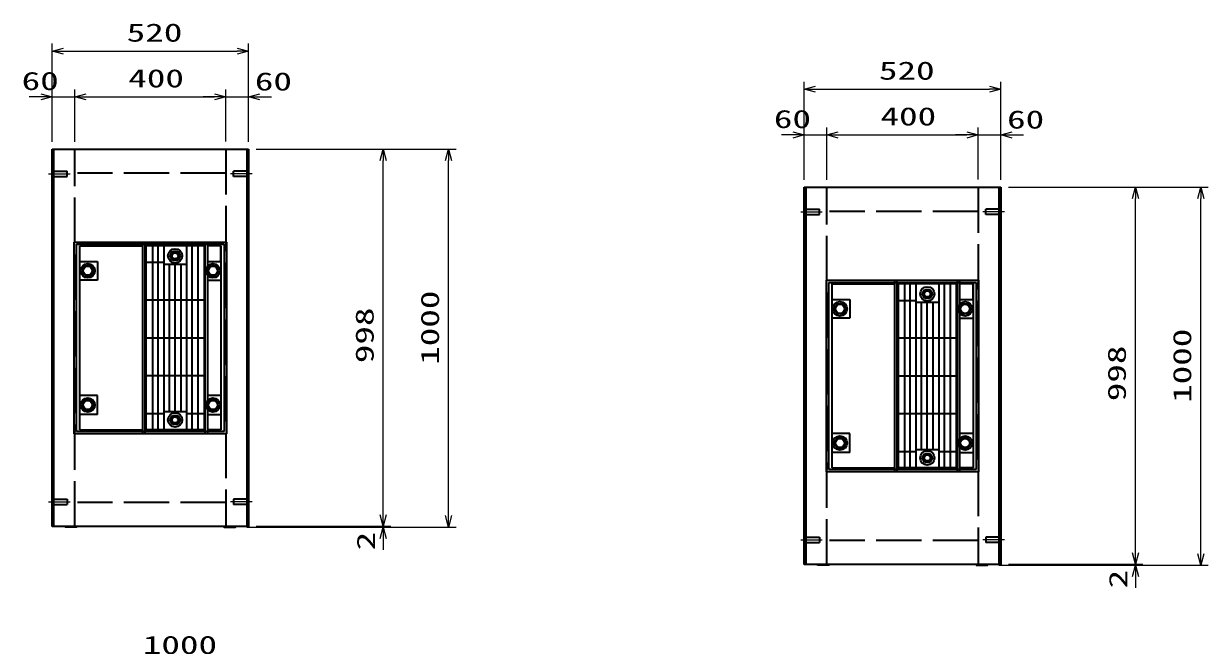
# Model space of a CAD drawing. Units: millimetres on the paper. Extents: x 0 to 841, y 0 to 594.
# Drawn here: x 398.3 to 555, y 271.1 to 353.4 of the extents above; entities that cross this region are included whole.
import ezdxf
from ezdxf.enums import TextEntityAlignment as Align

# ---------------------------------------------------------------- set-up
doc = ezdxf.new("R2010")
doc.units = ezdxf.units.MM
doc.linetypes.add('DASHED', pattern=[7.5, 6, -1.5])
doc.linetypes.add('USER2', pattern=[18.5, 12, -1.5, 3.5, -1.5])
for name, color, linetype, lineweight in [('D-BMK（構造物基準線）', 2, 'USER2', 18), ('D-STR-DIM（寸法）', 7, 'Continuous', 13), ('D-STR（構造物）', 1, 'Continuous', 35)]:
    doc.layers.add(name, color=color, linetype=linetype, lineweight=lineweight)
doc.styles.add('ＭＳ ゴシック', font='')
doc.styles.get('ＭＳ ゴシック').set_extended_font_data('MS Gothic')

# ---------------------------------------------------------------- blocks, each defined once
blk = doc.blocks.new('_Open30')
at = {"color": 7, "linetype": 'Continuous', "lineweight": 13}
for p, q in [((-1, 0.2679), (0, 0)), ((0, 0), (-1, -0.2679)), ((0, 0), (-1, 0))]:
    blk.add_line(p, q, dxfattribs=at)

msp = doc.modelspace()

# ---------------------------------------------------------------- linework, layer by layer
at = {"layer": 'D-BMK（構造物基準線）'}
for p, q in [((401.608, 333.493), (404.457, 333.493)), ((428.532, 333.493), (425.682, 333.493)), ((501.071, 328.459), (503.92, 328.459)), ((527.995, 328.459), (525.145, 328.459)), ((401.608, 290.093), (404.457, 290.093)), ((428.532, 290.093), (425.682, 290.093)), ((501.071, 285.059), (503.92, 285.059)), ((527.995, 285.059), (525.145, 285.059))]:
    msp.add_line(p, q, dxfattribs=at)
at = {"layer": 'D-STR-DIM（寸法）'}
for p, q in [((402.07, 337.743), (402.07, 350.72)), ((403.57, 349.72), (426.57, 349.72)), ((428.07, 344.7), (428.07, 350.72)), ((402.07, 337.743), (402.07, 344.67)), ((405.07, 337.743), (405.07, 344.67)), ((405.07, 337.795), (405.07, 344.67)), ((425.07, 337.773), (425.07, 344.67)), ((425.07, 337.773), (425.07, 344.67)), ((428.07, 337.743), (428.07, 344.67)), ((501.533, 332.709), (501.533, 345.686)), ((503.033, 344.686), (526.033, 344.686)), ((527.533, 339.666), (527.533, 345.686)), ((400.57, 343.67), (399.07, 343.67)), ((402.07, 343.67), (405.07, 343.67)), ((406.57, 343.67), (423.57, 343.67)), ((406.57, 343.67), (408.07, 343.67)), ((423.57, 343.67), (422.07, 343.67)), ((425.07, 343.67), (428.07, 343.67)), ((429.57, 343.67), (431.07, 343.67)), ((500.033, 338.635), (498.533, 338.635)), ((501.533, 332.709), (501.533, 339.635)), ((501.533, 338.635), (504.533, 338.635)), ((504.533, 332.709), (504.533, 339.635)), ((504.533, 332.76), (504.533, 339.635)), ((506.033, 338.635), (523.033, 338.635)), ((506.033, 338.635), (507.533, 338.635)), ((523.033, 338.635), (521.533, 338.635)), ((524.533, 332.739), (524.533, 339.635)), ((524.533, 332.739), (524.533, 339.635)), ((524.533, 338.635), (527.533, 338.635)), ((527.533, 332.709), (527.533, 339.635)), ((529.033, 338.635), (530.533, 338.635)), ((429.07, 336.773), (446.859, 336.773)), ((446.859, 336.773), (455.499, 336.773)), ((445.859, 288.373), (445.859, 335.273)), ((454.499, 288.273), (454.499, 335.273)), ((528.533, 331.739), (546.321, 331.739)), ((546.321, 331.739), (554.961, 331.739)), ((545.321, 283.339), (545.321, 330.239)), ((553.961, 283.239), (553.961, 330.239)), ((445.859, 288.373), (445.859, 289.873)), ((427.82, 286.773), (446.859, 286.773)), ((429.07, 286.873), (446.859, 286.873)), ((429.07, 286.873), (446.859, 286.873)), ((444.422, 286.773), (455.499, 286.773)), ((445.859, 286.873), (445.859, 286.773)), ((445.859, 285.273), (445.859, 283.773)), ((545.321, 283.339), (545.321, 284.839)), ((527.283, 281.739), (546.321, 281.739)), ((528.533, 281.839), (546.321, 281.839)), ((528.533, 281.839), (546.321, 281.839)), ((543.884, 281.739), (554.961, 281.739)), ((545.321, 281.839), (545.321, 281.739)), ((545.321, 280.239), (545.321, 278.739))]:
    msp.add_line(p, q, dxfattribs=at)
at = {"layer": 'D-STR（構造物）'}
for p, q in [((402.07, 336.743), (428.07, 336.743)), ((402.07, 286.843), (402.07, 336.743)), ((402.32, 286.843), (402.32, 336.743)), ((427.82, 336.743), (427.82, 286.843)), ((428.07, 336.743), (428.07, 286.843)), ((501.533, 331.709), (527.533, 331.709)), ((501.533, 281.809), (501.533, 331.709)), ((501.783, 281.809), (501.783, 331.709)), ((527.283, 331.709), (527.283, 281.809)), ((527.533, 331.709), (527.533, 281.809)), ((405.02, 299.118), (405.02, 324.468)), ((405.02, 324.468), (425.12, 324.468)), ((414.07, 299.118), (414.07, 324.468)), ((414.37, 299.118), (414.37, 324.468)), ((422.32, 299.118), (422.32, 324.468)), ((422.62, 324.468), (422.62, 299.118)), ((425.12, 324.468), (425.12, 299.118)), ((405.32, 299.418), (405.32, 324.168)), ((405.32, 324.168), (424.82, 324.168)), ((405.75, 299.618), (405.75, 323.968)), ((405.75, 323.968), (414.07, 323.968)), ((414.47, 323.968), (414.47, 299.618)), ((422.22, 323.968), (414.47, 323.968)), ((415.345, 323.968), (415.345, 299.618)), ((416.095, 299.618), (416.095, 323.968)), ((416.845, 323.968), (416.845, 299.618)), ((417.652, 322.643), (417.998, 323.243)), ((417.998, 323.243), (418.691, 323.243)), ((418.691, 323.243), (419.037, 322.643)), ((419.845, 323.968), (419.845, 299.618)), ((420.595, 299.618), (420.595, 323.968)), ((421.345, 323.968), (421.345, 299.618)), ((422.22, 299.618), (422.22, 323.968)), ((424.39, 323.968), (422.62, 323.968)), ((424.39, 323.968), (424.39, 299.618)), ((424.39, 321.918), (424.39, 323.968)), ((424.82, 324.168), (424.82, 299.418)), ((405.75, 321.918), (408.1, 321.918)), ((406.448, 321.268), (406.102, 320.668)), ((407.141, 321.268), (406.448, 321.268)), ((407.487, 320.668), (407.141, 321.268)), ((408.1, 321.918), (408.1, 319.418)), ((414.47, 321.793), (416.845, 321.793)), ((416.845, 321.543), (419.845, 321.543)), ((417.595, 302.043), (417.595, 321.543)), ((417.998, 322.043), (417.652, 322.643)), ((418.691, 322.043), (417.998, 322.043)), ((418.345, 302.043), (418.345, 321.543)), ((419.037, 322.643), (418.691, 322.043)), ((419.095, 321.543), (419.095, 302.043)), ((422.62, 321.918), (424.39, 321.918)), ((422.652, 320.668), (422.998, 321.268)), ((422.998, 321.268), (423.691, 321.268)), ((423.691, 321.268), (424.038, 320.668)), ((406.102, 320.668), (406.448, 320.068)), ((406.448, 320.068), (407.141, 320.068)), ((407.141, 320.068), (407.487, 320.668)), ((422.998, 320.068), (422.652, 320.668)), ((423.691, 320.068), (422.998, 320.068)), ((424.038, 320.668), (423.691, 320.068)), ((408.1, 319.418), (405.75, 319.418)), ((422.62, 319.418), (424.39, 319.418)), ((424.39, 319.418), (424.39, 304.168)), ((424.39, 319.418), (424.39, 304.168)), ((504.483, 294.084), (504.483, 319.434)), ((504.483, 319.434), (524.583, 319.434)), ((504.783, 294.384), (504.783, 319.134)), ((504.783, 319.134), (524.283, 319.134)), ((505.213, 294.584), (505.213, 318.934)), ((505.213, 318.934), (513.533, 318.934)), ((513.533, 294.084), (513.533, 319.434)), ((513.833, 294.084), (513.833, 319.434)), ((513.933, 318.934), (513.933, 294.584)), ((521.683, 318.934), (513.933, 318.934)), ((514.808, 318.934), (514.808, 294.584)), ((515.558, 294.584), (515.558, 318.934)), ((516.308, 318.934), (516.308, 294.584)), ((517.115, 317.609), (517.461, 318.209)), ((517.461, 318.209), (518.154, 318.209)), ((518.154, 318.209), (518.5, 317.609)), ((519.308, 318.934), (519.308, 294.584)), ((520.058, 294.584), (520.058, 318.934)), ((520.808, 318.934), (520.808, 294.584)), ((521.683, 294.584), (521.683, 318.934)), ((521.783, 294.084), (521.783, 319.434)), ((522.083, 319.434), (522.083, 294.084)), ((523.853, 318.934), (522.083, 318.934)), ((523.853, 318.934), (523.853, 294.584)), ((523.853, 316.884), (523.853, 318.934)), ((524.283, 319.134), (524.283, 294.384)), ((524.583, 319.434), (524.583, 294.084)), ((422.22, 316.793), (414.47, 316.793)), ((505.213, 316.884), (507.563, 316.884)), ((507.563, 316.884), (507.563, 314.384)), ((513.933, 316.759), (516.308, 316.759)), ((516.308, 316.509), (519.308, 316.509)), ((517.058, 297.009), (517.058, 316.509)), ((517.461, 317.009), (517.115, 317.609)), ((518.154, 317.009), (517.461, 317.009)), ((517.808, 297.009), (517.808, 316.509)), ((518.5, 317.609), (518.154, 317.009)), ((518.558, 316.509), (518.558, 297.009)), ((522.083, 316.884), (523.853, 316.884)), ((505.911, 316.234), (505.565, 315.634)), ((505.565, 315.634), (505.911, 315.034)), ((506.604, 316.234), (505.911, 316.234)), ((505.911, 315.034), (506.604, 315.034)), ((506.95, 315.634), (506.604, 316.234)), ((506.604, 315.034), (506.95, 315.634)), ((522.115, 315.634), (522.461, 316.234)), ((522.461, 315.034), (522.115, 315.634)), ((522.461, 316.234), (523.154, 316.234)), ((523.154, 315.034), (522.461, 315.034)), ((523.154, 316.234), (523.501, 315.634)), ((523.501, 315.634), (523.154, 315.034)), ((507.563, 314.384), (505.213, 314.384)), ((522.083, 314.384), (523.853, 314.384)), ((523.853, 314.384), (523.853, 299.134)), ((523.853, 314.384), (523.853, 299.134)), ((414.47, 311.793), (422.22, 311.793)), ((521.683, 311.759), (513.933, 311.759)), ((422.22, 306.793), (414.47, 306.793)), ((513.933, 306.759), (521.683, 306.759)), ((408.1, 304.168), (405.75, 304.168)), ((408.1, 301.668), (408.1, 304.168)), ((424.39, 304.168), (422.62, 304.168)), ((406.448, 303.518), (406.102, 302.918)), ((406.102, 302.918), (406.448, 302.318)), ((407.141, 303.518), (406.448, 303.518)), ((406.448, 302.318), (407.141, 302.318)), ((407.487, 302.918), (407.141, 303.518)), ((407.141, 302.318), (407.487, 302.918)), ((422.652, 302.918), (422.998, 303.518)), ((422.998, 302.318), (422.652, 302.918)), ((422.998, 303.518), (423.691, 303.518)), ((423.691, 302.318), (422.998, 302.318)), ((423.691, 303.518), (424.038, 302.918)), ((424.038, 302.918), (423.691, 302.318)), ((408.1, 301.668), (405.75, 301.668)), ((414.47, 301.793), (416.845, 301.793)), ((416.845, 302.043), (419.845, 302.043)), ((417.652, 300.943), (417.998, 301.543)), ((417.998, 300.343), (417.652, 300.943)), ((417.998, 301.543), (418.691, 301.543)), ((418.691, 301.543), (419.037, 300.943)), ((419.037, 300.943), (418.691, 300.343)), ((419.845, 301.793), (422.22, 301.793)), ((422.62, 301.668), (424.39, 301.668)), ((521.683, 301.759), (513.933, 301.759)), ((424.82, 299.418), (405.32, 299.418)), ((405.75, 299.618), (414.07, 299.618)), ((422.22, 299.618), (414.47, 299.618)), ((418.691, 300.343), (417.998, 300.343)), ((424.39, 299.618), (422.62, 299.618)), ((425.12, 299.118), (405.02, 299.118)), ((507.563, 299.134), (505.213, 299.134)), ((505.911, 298.484), (505.565, 297.884)), ((505.565, 297.884), (505.911, 297.284)), ((506.604, 298.484), (505.911, 298.484)), ((506.95, 297.884), (506.604, 298.484)), ((506.604, 297.284), (506.95, 297.884)), ((507.563, 296.634), (507.563, 299.134)), ((523.853, 299.134), (522.083, 299.134)), ((522.115, 297.884), (522.461, 298.484)), ((522.461, 297.284), (522.115, 297.884)), ((522.461, 298.484), (523.154, 298.484)), ((523.154, 298.484), (523.501, 297.884)), ((523.501, 297.884), (523.154, 297.284)), ((507.563, 296.634), (505.213, 296.634)), ((505.911, 297.284), (506.604, 297.284)), ((513.933, 296.759), (516.308, 296.759)), ((516.308, 297.009), (519.308, 297.009)), ((517.115, 295.909), (517.461, 296.509)), ((517.461, 296.509), (518.154, 296.509)), ((518.154, 296.509), (518.5, 295.909)), ((519.308, 296.759), (521.683, 296.759)), ((522.083, 296.634), (523.853, 296.634)), ((523.154, 297.284), (522.461, 297.284)), ((505.213, 294.584), (513.533, 294.584)), ((521.683, 294.584), (513.933, 294.584)), ((517.461, 295.309), (517.115, 295.909)), ((518.154, 295.309), (517.461, 295.309)), ((518.5, 295.909), (518.154, 295.309)), ((523.853, 294.584), (522.083, 294.584)), ((524.583, 294.084), (504.483, 294.084)), ((524.283, 294.384), (504.783, 294.384)), ((428.07, 286.843), (402.07, 286.843)), ((403.82, 286.743), (403.72, 286.843)), ((405.32, 286.743), (403.82, 286.743)), ((405.32, 286.743), (405.42, 286.843)), ((424.82, 286.743), (424.72, 286.843)), ((424.82, 286.743), (426.32, 286.743)), ((426.32, 286.743), (426.42, 286.843)), ((527.533, 281.809), (501.533, 281.809)), ((503.283, 281.709), (503.183, 281.809)), ((504.783, 281.709), (503.283, 281.709)), ((504.783, 281.709), (504.883, 281.809)), ((524.283, 281.709), (524.183, 281.809)), ((524.283, 281.709), (525.783, 281.709)), ((525.783, 281.709), (525.883, 281.809))]:
    msp.add_line(p, q, dxfattribs=at)
at = {"layer": 'D-STR（構造物）', "linetype": 'DASHED'}
for p, q in [((405.07, 286.843), (405.07, 336.743)), ((425.07, 336.743), (425.07, 286.843)), ((402.07, 333.843), (404.07, 333.843)), ((404.07, 333.143), (404.07, 333.843)), ((428.07, 333.843), (426.07, 333.843)), ((426.07, 333.143), (426.07, 333.843)), ((402.07, 333.143), (404.07, 333.143)), ((425.07, 333.561), (405.42, 333.561)), ((428.07, 333.143), (426.07, 333.143)), ((504.533, 281.809), (504.533, 331.709)), ((524.533, 331.709), (524.533, 281.809)), ((501.533, 328.809), (503.533, 328.809)), ((501.533, 328.109), (503.533, 328.109)), ((503.533, 328.109), (503.533, 328.809)), ((524.533, 328.527), (504.883, 328.527)), ((527.533, 328.809), (525.533, 328.809)), ((525.533, 328.109), (525.533, 328.809)), ((527.533, 328.109), (525.533, 328.109)), ((402.07, 290.443), (404.07, 290.443)), ((404.07, 290.443), (404.07, 289.743)), ((425.07, 290.024), (405.42, 290.024)), ((428.07, 290.443), (426.07, 290.443)), ((426.07, 290.443), (426.07, 289.743)), ((402.07, 289.743), (404.07, 289.743)), ((428.07, 289.743), (426.07, 289.743)), ((501.533, 285.409), (503.533, 285.409)), ((503.533, 285.409), (503.533, 284.709)), ((527.533, 285.409), (525.533, 285.409)), ((525.533, 285.409), (525.533, 284.709)), ((501.533, 284.709), (503.533, 284.709)), ((524.533, 284.99), (504.883, 284.99)), ((527.533, 284.709), (525.533, 284.709))]:
    msp.add_line(p, q, dxfattribs=at)
at = {"layer": 'D-STR（構造物）'}
for centre, radius in [((418.345, 322.643), 0.95), ((418.345, 322.643), 0.6), ((418.345, 322.643), 0.4), ((406.795, 320.668), 0.95), ((406.845, 320.668), 0.725), ((406.795, 320.668), 0.6), ((423.345, 320.668), 0.95), ((423.295, 320.668), 0.725), ((423.345, 320.668), 0.6), ((517.808, 317.609), 0.95), ((517.808, 317.609), 0.6), ((517.808, 317.609), 0.4), ((506.258, 315.634), 0.95), ((522.808, 315.634), 0.95), ((506.308, 315.634), 0.725), ((506.258, 315.634), 0.6), ((522.758, 315.634), 0.725), ((522.808, 315.634), 0.6), ((406.795, 302.918), 0.95), ((406.845, 302.918), 0.725), ((406.795, 302.918), 0.6), ((423.345, 302.918), 0.95), ((423.295, 302.918), 0.725), ((423.345, 302.918), 0.6), ((418.345, 300.943), 0.95), ((418.345, 300.943), 0.6), ((418.345, 300.943), 0.4), ((506.258, 297.884), 0.95), ((506.308, 297.884), 0.725), ((506.258, 297.884), 0.6), ((522.808, 297.884), 0.95), ((522.758, 297.884), 0.725), ((522.808, 297.884), 0.6), ((517.808, 295.909), 0.95), ((517.808, 295.909), 0.6), ((517.808, 295.909), 0.4)]:
    msp.add_circle(centre, radius, dxfattribs=at)

# ---------------------------------------------------------------- block references
at = {"layer": 'D-STR-DIM（寸法）', "xscale": 1.5, "yscale": 1.5}
for p, rotation in [((402.07, 349.72), 180), ((501.533, 344.686), 180), ((405.07, 343.67), 180), ((405.07, 343.67), 180), ((428.07, 343.67), 180), ((504.533, 338.635), 180), ((504.533, 338.635), 180), ((527.533, 338.635), 180), ((445.859, 336.773), 90), ((454.499, 336.773), 90), ((545.321, 331.739), 90), ((553.961, 331.739), 90), ((445.859, 286.873), 270), ((445.859, 286.873), 270), ((454.499, 286.773), 270), ((445.859, 286.773), 90), ((545.321, 281.839), 270), ((545.321, 281.839), 270), ((553.961, 281.739), 270), ((545.321, 281.739), 90)]:
    msp.add_blockref('_Open30', p, dxfattribs=dict(at, rotation=rotation))
for p in [(428.07, 349.72), (527.533, 344.686), (402.07, 343.67), (425.07, 343.67), (425.07, 343.67), (501.533, 338.635), (524.533, 338.635), (524.533, 338.635)]:
    msp.add_blockref('_Open30', p, dxfattribs=at)

# ---------------------------------------------------------------- texts
at = {"layer": 'D-STR-DIM（寸法）', "style": 'ＭＳ ゴシック', "width": 1.5}
for s, p in [('520', (411.945, 350.257)), ('520', (511.408, 345.223)), ('60', (398.055, 343.858)), ('400', (412.153, 344.207)), ('60', (428.889, 343.794)), ('60', (497.518, 338.824)), ('400', (511.616, 339.173)), ('60', (528.352, 338.759))]:
    msp.add_text(s, height=2.405, dxfattribs=at).set_placement(p, align=Align.BOTTOM_LEFT)
for s, p in [('1000', (453.961, 308.231)), ('998', (445.321, 308.448)), ('1000', (553.424, 303.197)), ('998', (544.784, 303.414)), ('2', (445.496, 283.685)), ('2', (544.959, 278.651))]:
    msp.add_text(s, height=2.405, rotation=90, dxfattribs=at).set_placement(p, align=Align.BOTTOM_LEFT)
at = {"layer": 'D-STR（構造物）', "style": 'ＭＳ ゴシック', "width": 1.5}
msp.add_text('1000', height=2.405, dxfattribs=at).set_placement((414.078, 269.252), align=Align.BOTTOM_LEFT)

doc.saveas('drawing.dxf')
